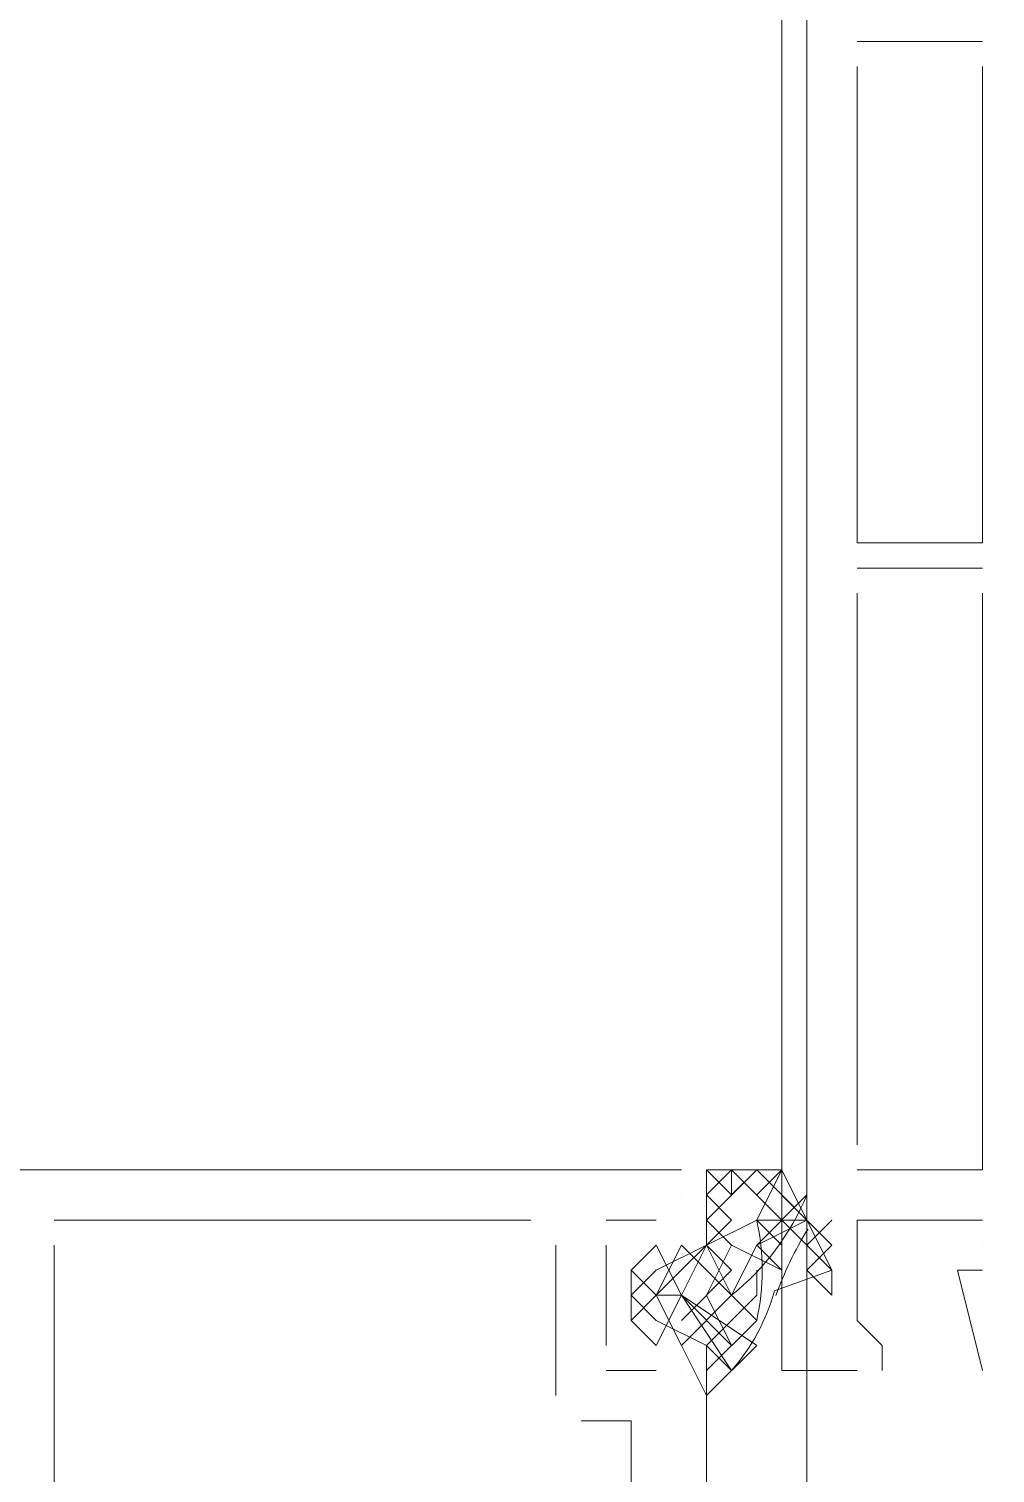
# Model space of a CAD drawing. Header units: millimetres. Extents: x 906 to 41302, y 848 to 28850.
# Drawn here: x 18331.4 to 18372.1, y 17778.9 to 17839.8 of the extents above; entities that cross this region are included whole.
import ezdxf

# ---------------------------------------------------------------- set-up
doc = ezdxf.new("R2010")
doc.units = ezdxf.units.MM
doc.layers.add('PDF_X-단위세대$및$주동평면도$A-DOOR', color=7, linetype='Continuous')
doc.layers.add('PDF_X-단위세대$및$주동평면도$A-ST-AXIS-CEN', color=7, linetype='Continuous')

msp = doc.modelspace()

# ---------------------------------------------------------------- linework, layer by layer
at = {"layer": 'PDF_X-단위세대$및$주동평면도$A-DOOR', "lineweight": 5}
for points in [[(18363.153, 17846.686), (18363.153, 17783.186), (18366.328, 17783.186)], [(18371.62, 17839.278), (18366.328, 17839.278)], [(18366.328, 17839.278), (18366.328, 17839.278)], [(18371.62, 17839.278), (18371.62, 17839.278)], [(18371.62, 17838.22), (18371.62, 17818.111), (18366.328, 17818.111), (18366.328, 17838.22)], [(18366.328, 17838.22), (18366.328, 17838.22)], [(18371.62, 17838.22), (18371.62, 17838.22)], [(18366.328, 17818.111), (18366.328, 17818.111)], [(18371.62, 17818.111), (18371.62, 17818.111)], [(18371.62, 17817.053), (18366.328, 17817.053)], [(18366.328, 17817.053), (18366.328, 17817.053)], [(18371.62, 17817.053), (18371.62, 17817.053)], [(18366.328, 17792.711), (18366.328, 17815.995)], [(18366.328, 17791.653), (18371.62, 17791.653), (18371.62, 17815.995)], [(18366.328, 17815.995), (18366.328, 17815.995)], [(18371.62, 17815.995), (18371.62, 17815.995)], [(18366.328, 17792.711), (18366.328, 17792.711)], [(18361.037, 17788.478), (18359.978, 17786.361), (18361.037, 17784.245), (18358.92, 17786.361), (18357.862, 17788.478), (18356.803, 17787.42), (18356.803, 17785.303), (18357.862, 17784.245), (18356.803, 17785.303), (18356.803, 17786.361), (18357.862, 17785.303), (18359.978, 17784.245), (18359.978, 17783.186), (18359.978, 17782.128), (18358.92, 17784.245), (18361.037, 17786.361), (18362.095, 17788.478), (18363.153, 17787.42), (18361.037, 17788.478), (18359.978, 17789.536), (18362.095, 17791.653), (18361.037, 17790.595), (18359.978, 17791.653), (18359.978, 17790.595), (18361.037, 17791.653)], [(18359.978, 17791.653), (18359.978, 17791.653)], [(18364.212, 17788.478), (18364.212, 17789.536), (18362.095, 17791.653), (18365.27, 17788.478), (18364.212, 17787.42)], [(18363.153, 17791.653), (18363.153, 17791.653)], [(18366.328, 17791.653), (18366.328, 17791.653)], [(18371.62, 17791.653), (18371.62, 17791.653)], [(18358.92, 17785.303), (18361.037, 17787.42), (18359.978, 17788.478), (18361.037, 17786.361), (18362.095, 17785.303), (18361.037, 17786.361), (18358.92, 17788.478), (18357.862, 17786.361), (18361.037, 17789.536), (18359.978, 17790.595), (18359.978, 17788.478), (18357.862, 17787.42), (18356.803, 17786.361), (18356.803, 17787.42), (18357.862, 17788.478)], [(18359.978, 17790.595), (18359.978, 17790.595)], [(18361.037, 17790.595), (18361.037, 17790.595)], [(18361.037, 17790.595), (18361.037, 17790.595)], [(18362.095, 17790.595), (18362.095, 17790.595)], [(18362.095, 17790.595), (18362.095, 17790.595)], [(18361.037, 17789.536), (18361.037, 17789.536)], [(18361.037, 17789.536), (18361.037, 17789.536)], [(18362.095, 17789.536), (18362.095, 17789.536)], [(18362.095, 17789.536), (18362.095, 17789.536)], [(18365.27, 17789.536), (18364.212, 17788.478), (18364.212, 17787.42), (18365.27, 17786.361), (18364.212, 17787.42), (18365.27, 17788.478)], [(18371.62, 17789.536), (18366.328, 17789.536), (18366.328, 17785.303), (18367.387, 17784.245), (18367.387, 17783.186)], [(18366.328, 17789.536), (18366.328, 17789.536)], [(18371.62, 17789.536), (18371.62, 17789.536)], [(18357.862, 17788.478), (18357.862, 17788.478)], [(18357.862, 17788.478), (18357.862, 17788.478)], [(18358.92, 17788.478), (18358.92, 17788.478)], [(18359.978, 17788.478), (18359.978, 17788.478)], [(18363.153, 17788.478), (18363.153, 17788.478)], [(18363.153, 17788.478), (18363.153, 17788.478)], [(18364.212, 17788.478), (18364.212, 17788.478)], [(18371.62, 17788.478), (18371.62, 17788.478)], [(18371.62, 17788.478), (18371.62, 17788.478)], [(18356.803, 17787.42), (18356.803, 17787.42)], [(18357.862, 17787.42), (18357.862, 17787.42)], [(18364.212, 17787.42), (18364.212, 17787.42)], [(18365.27, 17787.42), (18365.27, 17787.42)], [(18371.62, 17783.186), (18370.562, 17787.42), (18371.62, 17787.42)], [(18370.562, 17787.42), (18370.562, 17787.42)], [(18371.62, 17787.42), (18371.62, 17787.42)], [(18356.803, 17786.361), (18356.803, 17786.361)], [(18358.92, 17786.361), (18357.862, 17786.361), (18358.92, 17786.361)], [(18357.862, 17786.361), (18357.862, 17786.361)], [(18357.862, 17786.361), (18357.862, 17786.361)], [(18362.095, 17786.361), (18359.978, 17784.245), (18361.037, 17783.186), (18358.92, 17786.361), (18357.862, 17784.245)], [(18358.92, 17786.361), (18358.92, 17786.361)], [(18359.978, 17786.361), (18359.978, 17786.361)], [(18362.095, 17786.361), (18362.095, 17786.361)], [(18365.27, 17786.361), (18365.27, 17786.361)], [(18356.803, 17785.303), (18356.803, 17785.303)], [(18357.862, 17785.303), (18357.862, 17785.303)], [(18361.037, 17785.303), (18361.037, 17785.303)], [(18366.328, 17785.303), (18366.328, 17785.303)], [(18357.862, 17784.245), (18357.862, 17784.245)], [(18357.862, 17784.245), (18357.862, 17784.245)], [(18358.92, 17784.245), (18358.92, 17784.245)], [(18359.978, 17784.245), (18359.978, 17784.245)], [(18367.387, 17784.245), (18367.387, 17784.245)], [(18358.92, 17783.186), (18358.92, 17783.186)], [(18359.978, 17783.186), (18359.978, 17783.186)], [(18363.153, 17783.186), (18363.153, 17783.186)], [(18366.328, 17783.186), (18366.328, 17783.186)], [(18367.387, 17783.186), (18367.387, 17783.186)], [(18371.62, 17783.186), (18371.62, 17783.186)], [(18359.978, 17782.128), (18359.978, 17782.128)], [(18359.978, 17782.128), (18359.978, 17782.128)]]:
    msp.add_lwpolyline(points, dxfattribs=at)
at = {"layer": 'PDF_X-단위세대$및$주동평면도$A-DOOR', "lineweight": 9}
msp.add_lwpolyline([(18358.92, 17791.653), (18306.003, 17791.653), (18278.195, 17786.29, 0.364335), (18274.253, 17781.07), (18274.253, 17727.094)], format="xyb", dxfattribs=at)
for points in [[(18358.92, 17791.653), (18358.92, 17791.653)], [(18358.92, 17790.595), (18358.92, 17790.595)], [(18359.978, 17788.478), (18359.978, 17790.595)], [(18359.978, 17790.595), (18359.978, 17790.595)], [(18352.57, 17789.536), (18332.462, 17789.536)], [(18332.462, 17789.536), (18332.462, 17789.536)], [(18352.57, 17789.536), (18352.57, 17789.536)], [(18355.745, 17789.536), (18357.862, 17789.536)], [(18355.745, 17789.536), (18355.745, 17789.536)], [(18357.862, 17789.536), (18357.862, 17789.536)], [(18332.462, 17729.211), (18332.462, 17788.478)], [(18332.462, 17788.478), (18332.462, 17788.478)], [(18352.57, 17788.478), (18352.57, 17788.478)], [(18353.628, 17782.128), (18353.628, 17788.478)], [(18353.628, 17788.478), (18353.628, 17788.478)], [(18355.745, 17788.478), (18355.745, 17784.245)], [(18355.745, 17788.478), (18355.745, 17788.478)], [(18357.862, 17788.478), (18357.862, 17788.478)], [(18357.862, 17788.478), (18357.862, 17788.478)], [(18358.92, 17788.478), (18358.92, 17788.478)], [(18358.92, 17788.478), (18358.92, 17788.478)], [(18358.92, 17788.478), (18358.92, 17788.478)], [(18359.978, 17788.478), (18359.978, 17788.478)], [(18355.745, 17784.245), (18355.745, 17784.245)], [(18357.862, 17784.245), (18357.862, 17784.245)], [(18357.862, 17784.245), (18357.862, 17784.245)], [(18358.92, 17784.245), (18358.92, 17784.245)], [(18358.92, 17784.245), (18358.92, 17784.245)], [(18402.312, 17770.486), (18402.312, 17768.37), (18359.978, 17768.37), (18359.978, 17784.245)], [(18359.978, 17784.245), (18359.978, 17784.245)], [(18357.862, 17783.186), (18355.745, 17783.186)], [(18355.745, 17783.186), (18355.745, 17783.186)], [(18357.862, 17783.186), (18357.862, 17783.186)], [(18353.628, 17782.128), (18353.628, 17782.128)], [(18354.687, 17782.128), (18354.687, 17782.128)], [(18354.687, 17781.07), (18356.803, 17781.07), (18356.803, 17729.211)], [(18354.687, 17781.07), (18354.687, 17781.07)], [(18356.803, 17781.07), (18356.803, 17781.07)]]:
    msp.add_lwpolyline(points, dxfattribs=at)
at = {"layer": 'PDF_X-단위세대$및$주동평면도$A-DOOR', "lineweight": 5}
for points in [[(18365.27, 17786.361), (18365.27, 17787.42), (18362.848, 17786.548, -0.1117), (18361.037, 17783.186), (18359.978, 17782.128), (18362.095, 17784.245), (18358.92, 17786.361), (18359.978, 17788.478), (18362.095, 17789.536), (18363.153, 17791.653), (18362.095, 17790.595)], [(18359.978, 17783.186), (18362.095, 17785.303, 0.108399), (18362.095, 17789.536), (18364.212, 17789.536), (18362.095, 17788.478), (18364.212, 17790.595, -0.124775), (18361.037, 17786.361), (18358.92, 17784.245), (18357.862, 17786.361), (18356.803, 17785.303), (18357.862, 17786.361)]]:
    msp.add_lwpolyline(points, format="xyb", dxfattribs=at)
for points in [[(18359.978, 17791.653), (18363.153, 17791.653), (18365.27, 17787.42), (18361.037, 17791.653), (18361.037, 17790.595)], [(18362.095, 17789.536), (18363.153, 17788.478)], [(18356.803, 17787.42), (18357.862, 17786.361)], [(18362.095, 17787.42), (18362.095, 17786.361)]]:
    msp.add_lwpolyline(points, close=True, dxfattribs=at)
msp.add_arc((18376.383, 17781.598), 14.288, 148.0521, 160.58152, dxfattribs=at)
at = {"layer": 'PDF_X-단위세대$및$주동평면도$A-ST-AXIS-CEN', "lineweight": 5}
msp.add_lwpolyline([(18364.212, 20051.196), (18364.212, 17051.877)], dxfattribs=at)

doc.saveas('drawing.dxf')
